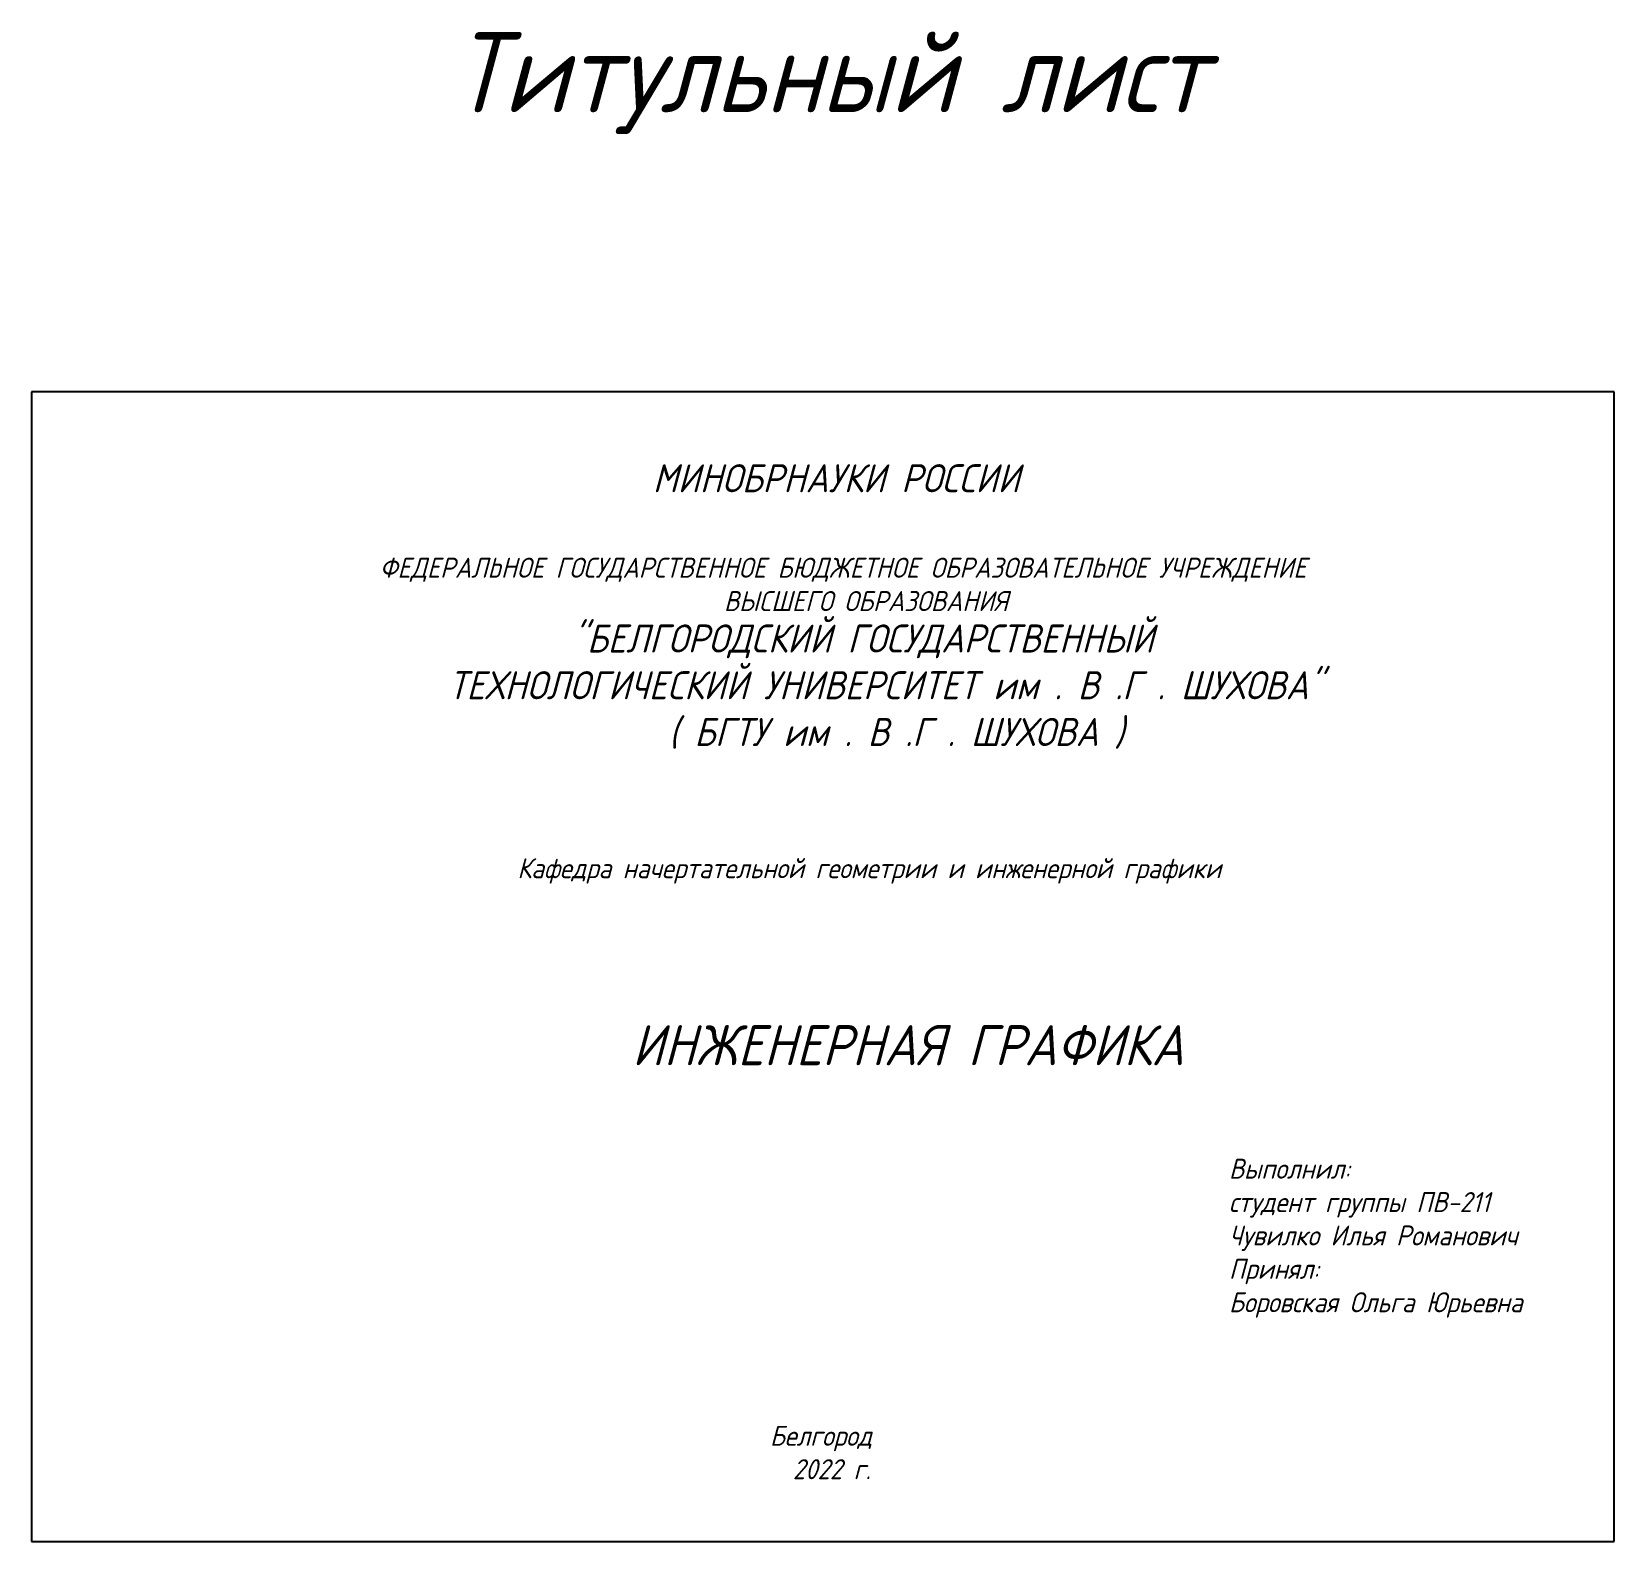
# Model space of a CAD drawing. Header units: millimetres. Extents: x 39 to 2970, y -284 to 427.
# Drawn here: x 39.2 to 434.2, y 43.8 to 420.7 of the extents above; entities that cross this region are included whole.
import ezdxf

# ---------------------------------------------------------------- set-up
doc = ezdxf.new("R2010")
doc.units = ezdxf.units.MM
doc.header["$MEASUREMENT"] = 0
doc.layers.add('аннотации', color=1, linetype='Continuous', lineweight=40)
doc.styles.add('GOST', font='isocpeur.ttf', dxfattribs={"width": 0.9, "oblique": 15})

msp = doc.modelspace()

# ---------------------------------------------------------------- linework, layer by layer
at = {"layer": 'Defpoints'}
for p, q in [((39.22, 330.76), (39.22, 43.76)), ((434.22, 330.76), (39.22, 330.76)), ((434.22, 43.76), (434.22, 330.76)), ((39.22, 43.76), (434.22, 43.76))]:
    msp.add_line(p, q, dxfattribs=at)

# ---------------------------------------------------------------- texts
at = {"layer": 'Defpoints', "insert": (136.44, 420.52), "char_height": 20, "width": 203.7791, "attachment_point": 1, "style": 'GOST'}
msp.add_mtext('\\pxqc;Титульный лист', dxfattribs=at)
at = {"layer": 'аннотации', "width": 395, "attachment_point": 1, "style": 'GOST'}
for s, insert, char_height in [('амфыамавмамамывамавмамаа', (39.22, 330.76), 0.2), ('                                    \\P                                     МИНОБРНАУКИ РОССИИ\\P\\P{\\H0.71429x;                            ФЕДЕРАЛЬНОЕ ГОСУДАРСТВЕННОЕ БЮДЖЕТНОЕ ОБРАЗОВАТЕЛЬНОЕ УЧРЕЖДЕНИЕ\\P                                                          ВЫСШЕГО ОБРАЗОВАНИЯ\\P}                                "БЕЛГОРОДСКИЙ ГОСУДАРСТВЕННЫЙ{\\H0.71429x; \\P                                  }ТЕХНОЛОГИЧЕСКИЙ УНИВЕРСИТЕТ им . В .Г . ШУХОВА"\\P                                      ( БГТУ им . В .Г . ШУХОВА )\\P\\P\\P{\\H0.71429x;                                        Кафедра начертательной геометрии и инженерной графики\\P\\P\\P\\P\\P\\H2x;                         ИНЖЕНЕРНАЯ ГРАФИКА\\P\\P\\pxql,t40;\\H0.5x;                                                                                                      Выполнил:\\P                                                                                                      студент группы ПВ-211\\P\\pq*;                                                                                                      Чувилко Илья Романович\\P\\pql;                                                                                                      Принял:\\P                                                                                                      Боровская Ольга Юрьевна\\P\\P\\pq*;\\P                                                           \\P                                                              Белгород\\P                                                                2022 г.}', (45.86, 324.33), 7)]:
    msp.add_mtext(s, dxfattribs=dict(at, insert=insert, char_height=char_height))

doc.saveas('drawing.dxf')
